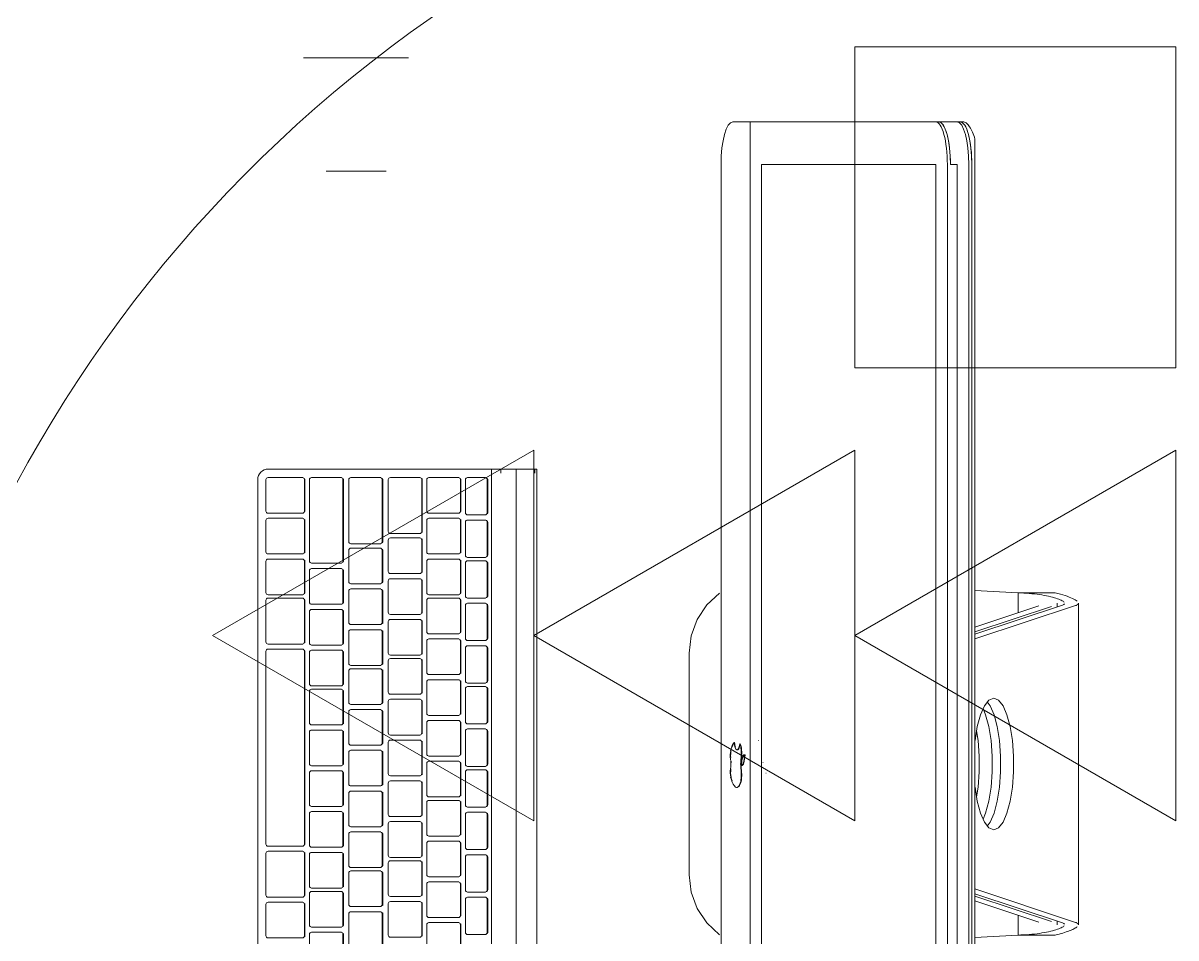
# Model space of a CAD drawing. Header units: millimetres. Extents: x -11245 to 8231, y -22520 to -3800.
# Drawn here: x -36 to 503, y -9511 to -9083 of the extents above; entities that cross this region are included whole.
import ezdxf

# ---------------------------------------------------------------- set-up
doc = ezdxf.new("R2010")
doc.units = ezdxf.units.MM
for name, color, linetype, lineweight in [('A-ANNO-NOTE', 131, 'Continuous', 9), ('A-DETL-THIN', 151, 'Continuous', 9), ('I-FURN', 30, 'Continuous', 9)]:
    doc.layers.add(name, color=color, linetype=linetype, lineweight=lineweight)

# ---------------------------------------------------------------- blocks, each defined once
blk = doc.blocks.new('Blks_Elet_Apple_iMac - Apple iMac-3599274-PONTOS ELÉTRICOS TÉRREO')
at = {"layer": 'I-FURN', "color": 254}
for p, q in [((329.97, 149.5), (329.97, 159.97)), ((276.99, 149.51), (276.99, 121.39)), ((329.97, 121.4), (329.97, 149.5)), ((329.97, 110.93), (329.97, 121.4)), ((280, -35.02), (-280, -35.02)), ((-300, -48.57), (-300, -40.44)), ((-10.99, -42.27), (-10.99, -42.47)), ((10.09, -41.3), (10.09, -41.11)), ((300, -40.44), (300, -48.57)), ((-0.73, -44.54), (-0.73, -44.73)), ((-0.71, -44.43), (-0.71, -44.62)), ((0, -44.17), (0, -44.37)), ((4.28, -46.2), (4.28, -46.01)), ((4.3, -46.08), (4.3, -45.89)), ((9.43, -43.79), (9.43, -43.98)), ((-300, -135.3), (-300, -48.57)), ((-300, -48.57), (300, -48.57)), ((-300, -48.57), (300, -48.57)), ((300, -48.57), (300, -135.3)), ((-280, -53.98), (-280, -135.28)), ((280, -53.98), (-280, -53.98)), ((280, -135.28), (280, -53.98)), ((-300, -135.3), (-300, -136.74)), ((-300, -136.74), (-300, -135.3)), ((-300, -136.74), (-300, -138.18)), ((-280, -135.28), (280, -135.28)), ((300, -136.74), (300, -135.3)), ((300, -135.3), (300, -136.74)), ((300, -138.18), (300, -136.74)), ((280, -140.72), (-280, -140.72)), ((-73.88, -183.48), (-63.93, -153.61)), ((-61.71, -153.61), (-73.62, -189.38)), ((73.62, -189.38), (61.71, -153.61)), ((63.93, -153.61), (73.88, -183.48)), ((-75.1, -191.95), (-73.27, -191.95)), ((73.27, -191.95), (75.1, -191.95))]:
    blk.add_line(p, q, dxfattribs=at)
at = {"layer": 'I-FURN', "color": 254, "flags": 128}
for points in [[(15.42, -154.41), (10.89, -155.07), (3.7, -155.61), (-3.7, -155.61), (-10.89, -155.07), (-15.42, -154.41)], [(-25.86, -157.41), (-22.99, -158.57), (-17.45, -160.06), (-10.89, -161.11), (-3.7, -161.65), (3.7, -161.65), (10.89, -161.11), (17.45, -160.06), (22.99, -158.57), (25.86, -157.41)]]:
    blk.add_lwpolyline(points, dxfattribs=at)
at = {"layer": 'I-FURN', "color": 254}
for centre, major_axis, start_param, end_param in [((-280, -40.44), (-20, 0), 4.712389, 6.283185), ((280, -40.44), (20, 0), 0, 1.570796), ((-0.25, -42.27), (10.75, 0), 2.728981, 3.687462), ((1.95, -42.11), (12.6, 0), 2.271883, 2.842112), ((1.95, -42.31), (12.6, 0), 2.271883, 2.461959), ((-4.03, -40.2), (3.34, 0), 1.023507, 2.271883), ((-4.03, -40.39), (3.34, 0), 1.023507, 2.271883), ((0, -38.41), (4.39, 0), 4.1651, 5.040762), ((0, -38.6), (4.39, 0), 4.821847, 5.040762), ((0, -38.41), (4.39, 0), 5.125932, 5.259678), ((4.03, -40.2), (3.34, 0), 0.86971, 2.118085), ((4.03, -40.39), (3.34, 0), 0.86971, 1.86841), ((-1.95, -42.11), (12.6, 0), 0.299481, 0.86971), ((12.04, -42.68), (5.46, 0), 2.948386, 4.214164), ((12.04, -42.49), (5.46, 0), 1.935764, 4.214164), ((-1.95, -42.31), (12.6, 0), 0.299481, 0.679437), ((12.04, -42.68), (5.46, 0), 1.935764, 2.442075), ((-0.25, -42.47), (10.75, 0), 3.447842, 3.687462), ((-4.99, -43.06), (5.19, 0), 3.687462, 5.139614), ((-4.99, -43.25), (5.19, 0), 3.687462, 5.139614), ((-0.06, -45.99), (6.72, 0), 1.56245, 1.998022), ((-0.06, -46.19), (6.72, 0), 1.56245, 1.998022), ((4.71, -44.54), (5.44, 0), 3.063832, 4.633459), ((4.71, -44.73), (5.44, 0), 3.063832, 4.633459), ((-1.11, -45.89), (5.41, 0), 6.199806, 7.78067), ((-1.11, -46.08), (5.41, 0), 6.199806, 7.78067), ((0.06, -45.99), (6.72, 0), 1.143571, 1.579143), ((0.06, -46.19), (6.72, 0), 1.143571, 1.579143), ((4.99, -43.06), (5.19, 0), 4.285164, 5.737316), ((4.99, -43.25), (5.19, 0), 4.285164, 5.737316), ((-280, -135.3), (20, 0), 3.141593, 4.712389), ((-280, -136.74), (20, 0), 3.141593, 4.712389), ((-280, -136.74), (20, 0), 3.141593, 4.712389), ((280, -135.3), (-20, 0), 1.570796, 3.141593), ((280, -136.74), (20, 0), 4.712389, 6.283185), ((280, -136.74), (-20, 0), 1.570796, 3.141593)]:
    blk.add_ellipse(centre, major_axis=major_axis, ratio=0.271091, start_param=start_param, end_param=end_param, dxfattribs=at)
blk = doc.blocks.new('Blks_Elet_Apple_iMac - Apple iMac-3599073-PONTOS ELÉTRICOS TÉRREO')
at = {"layer": 'I-FURN', "color": 254}
for p, q in [((75.1, 191.95), (-75.1, 191.95)), ((-74.02, 190.58), (-58.39, 143.61)), ((58.39, 143.61), (74.02, 190.58)), ((-60.6, 143.61), (-74.2, 184.46)), ((74.2, 184.46), (60.6, 143.61)), ((-79.91, 163.76), (-79.91, 181.14)), ((79.91, 181.14), (79.91, 163.76)), ((-81.09, 143.61), (-79.91, 163.76)), ((-70.64, 163.76), (-79.91, 163.76)), ((79.91, 163.76), (70.64, 163.76)), ((79.91, 163.76), (81.09, 143.61)), ((-280, 143.61), (280, 143.61)), ((-280, 142.16), (280, 142.16)), ((-280, 142.16), (280, 142.16)), ((-280, 140.72), (280, 140.72)), ((-300, 138.18), (-300, 136.74)), ((-300, 138.18), (-300, 136.74)), ((-300, 136.74), (-300, 135.3)), ((-300, 135.3), (-300, 136.74)), ((-300, 125.3), (-300, 135.3)), ((280, 135.28), (-280, 135.28)), ((-280, 135.28), (-280, 132.14)), ((-0.73, 44.73), (-0.73, 44.54)), ((4.3, 45.89), (4.3, 46.08)), ((-10.99, 42.47), (-10.99, 42.27)), ((51.79, 10.14), (-51.79, 10.14)), ((141.61, -61.03), (-137.79, -61.03)), ((-137.79, -70.67), (-137.79, -61.08)), ((-135.79, -61.91), (-137.79, -61.91)), ((-137.79, -82.21), (-137.79, -70.67)), ((141.61, -70.67), (-137.79, -70.67)), ((-137.79, -77.79), (-135.79, -77.79)), ((141.61, -82.21), (-137.79, -82.21)), ((-137.79, -82.21), (-137.79, -186.46)), ((-137.79, -82.21), (141.61, -82.21)), ((-133.83, -84.99), (-133.83, -85.23)), ((-133.83, -85.23), (-133.83, -93.42)), ((-132.83, -83.99), (-117.36, -83.99)), ((-117.36, -84.23), (-132.83, -84.23)), ((-116.36, -85.23), (-116.36, -84.99)), ((-116.36, -93.42), (-116.36, -85.23)), ((-113.98, -84.99), (-113.98, -85.23)), ((-113.98, -85.23), (-113.98, -93.42)), ((-112.98, -83.99), (-97.52, -83.99)), ((-97.52, -84.23), (-112.98, -84.23)), ((-96.52, -85.23), (-96.52, -84.99)), ((-96.52, -93.42), (-96.52, -85.23)), ((-94.93, -84.99), (-94.93, -85.23)), ((-94.93, -85.23), (-94.93, -93.42)), ((-93.93, -83.99), (-78.47, -83.99)), ((-78.47, -84.23), (-93.93, -84.23)), ((-77.47, -85.23), (-77.47, -84.99)), ((-77.47, -93.42), (-77.47, -85.23)), ((-75.09, -84.99), (-75.09, -85.23)), ((-75.09, -85.23), (-75.09, -93.42)), ((-74.09, -83.99), (-58.63, -83.99)), ((-58.63, -84.23), (-74.09, -84.23)), ((-57.63, -85.23), (-57.63, -84.99)), ((-57.63, -93.42), (-57.63, -85.23)), ((-55.24, -84.99), (-55.24, -85.23)), ((-55.24, -85.23), (-55.24, -93.42)), ((-54.24, -83.99), (-38.78, -83.99)), ((-38.78, -84.23), (-54.24, -84.23)), ((-37.78, -85.23), (-37.78, -84.99)), ((-37.78, -93.42), (-37.78, -85.23)), ((-36.19, -84.99), (-36.19, -85.23)), ((-36.19, -85.23), (-36.19, -93.42)), ((-35.19, -83.99), (-19.73, -83.99)), ((-19.73, -84.23), (-35.19, -84.23)), ((-18.73, -85.23), (-18.73, -84.99)), ((-18.73, -93.42), (-18.73, -85.23)), ((-16.35, -84.99), (-16.35, -85.23)), ((-16.35, -85.23), (-16.35, -93.42)), ((-15.35, -83.99), (0.11, -83.99)), ((0.11, -84.23), (-15.35, -84.23)), ((1.11, -85.23), (1.11, -84.99)), ((1.11, -93.42), (1.11, -85.23)), ((2.7, -84.99), (2.7, -85.23)), ((2.7, -85.23), (2.7, -93.42)), ((3.7, -83.99), (19.16, -83.99)), ((19.16, -84.23), (3.7, -84.23)), ((20.16, -85.23), (20.16, -84.99)), ((20.16, -93.42), (20.16, -85.23)), ((22.54, -84.99), (22.54, -85.23)), ((22.54, -85.23), (22.54, -93.42)), ((23.54, -83.99), (39.01, -83.99)), ((39.01, -84.23), (23.54, -84.23)), ((40.01, -85.23), (40.01, -84.99)), ((40.01, -93.42), (40.01, -85.23)), ((42.39, -84.99), (42.39, -85.23)), ((42.39, -85.23), (42.39, -93.42)), ((43.39, -83.99), (58.85, -83.99)), ((58.85, -84.23), (43.39, -84.23)), ((59.85, -85.23), (59.85, -84.99)), ((59.85, -93.42), (59.85, -85.23)), ((62.23, -84.99), (62.23, -85.23)), ((62.23, -85.23), (62.23, -93.42)), ((63.23, -83.99), (78.69, -83.99)), ((78.69, -84.23), (63.23, -84.23)), ((79.69, -85.23), (79.69, -84.99)), ((79.69, -93.42), (79.69, -85.23)), ((-132.83, -94.41), (-117.36, -94.41)), ((-132.83, -96.52), (-118.16, -96.52)), ((-118.16, -96.76), (-132.83, -96.76)), ((-113.78, -96.52), (-99.11, -96.52)), ((-99.11, -96.76), (-113.78, -96.76)), ((-112.98, -94.41), (-97.52, -94.41)), ((-94.73, -96.52), (-80.06, -96.52)), ((-80.06, -96.76), (-94.73, -96.76)), ((-93.93, -94.41), (-78.47, -94.41)), ((-76.47, -96.52), (-61.8, -96.52)), ((-61.8, -96.76), (-76.47, -96.76)), ((-74.09, -94.41), (-58.63, -94.41)), ((-57.42, -96.52), (-42.75, -96.52)), ((-42.75, -96.76), (-57.42, -96.76)), ((-54.24, -94.41), (-38.78, -94.41)), ((-38.37, -96.52), (-23.7, -96.52)), ((-23.7, -96.76), (-38.37, -96.76)), ((-35.19, -94.41), (-19.73, -94.41)), ((-19.32, -96.52), (-4.65, -96.52)), ((-4.65, -96.76), (-19.32, -96.76)), ((-15.35, -94.41), (0.11, -94.41)), ((-0.27, -96.52), (14.4, -96.52)), ((14.4, -96.76), (-0.27, -96.76)), ((3.7, -94.41), (19.16, -94.41)), ((17.99, -96.52), (32.66, -96.52)), ((32.66, -96.76), (17.99, -96.76)), ((23.54, -94.41), (39.01, -94.41)), ((37.04, -96.52), (51.71, -96.52)), ((51.71, -96.76), (37.04, -96.76)), ((43.39, -94.41), (58.85, -94.41)), ((56.09, -96.52), (70.76, -96.52)), ((70.76, -96.76), (56.09, -96.76)), ((63.23, -94.41), (78.69, -94.41)), ((75.14, -96.52), (89.81, -96.52)), ((89.81, -96.76), (75.14, -96.76)), ((-133.83, -97.52), (-133.83, -97.76)), ((-133.83, -97.76), (-133.83, -111.44)), ((-117.16, -97.76), (-117.16, -97.52)), ((-117.16, -111.44), (-117.16, -97.76)), ((-114.78, -97.52), (-114.78, -97.76)), ((-114.78, -97.76), (-114.78, -111.44)), ((-98.11, -97.76), (-98.11, -97.52)), ((-98.11, -111.44), (-98.11, -97.76)), ((-95.73, -97.52), (-95.73, -97.76)), ((-95.73, -97.76), (-95.73, -111.44)), ((-79.06, -97.76), (-79.06, -97.52)), ((-79.06, -111.44), (-79.06, -97.76)), ((-77.47, -97.52), (-77.47, -97.76)), ((-77.47, -97.76), (-77.47, -111.44)), ((-60.8, -97.76), (-60.8, -97.52)), ((-60.8, -111.44), (-60.8, -97.76)), ((-58.42, -97.52), (-58.42, -97.76)), ((-58.42, -97.76), (-58.42, -111.44)), ((-41.75, -97.76), (-41.75, -97.52)), ((-41.75, -111.44), (-41.75, -97.76)), ((-39.37, -97.52), (-39.37, -97.76)), ((-39.37, -97.76), (-39.37, -111.44)), ((-22.7, -97.76), (-22.7, -97.52)), ((-22.7, -111.44), (-22.7, -97.76)), ((-20.32, -97.52), (-20.32, -97.76)), ((-20.32, -97.76), (-20.32, -111.44)), ((-3.65, -97.76), (-3.65, -97.52)), ((-3.65, -111.44), (-3.65, -97.76)), ((-1.27, -97.52), (-1.27, -97.76)), ((-1.27, -97.76), (-1.27, -111.44)), ((15.4, -97.76), (15.4, -97.52)), ((15.4, -111.44), (15.4, -97.76)), ((16.99, -97.52), (16.99, -97.76)), ((16.99, -97.76), (16.99, -111.44)), ((33.66, -97.76), (33.66, -97.52)), ((33.66, -111.44), (33.66, -97.76)), ((36.04, -97.52), (36.04, -97.76)), ((36.04, -97.76), (36.04, -111.44)), ((52.71, -97.76), (52.71, -97.52)), ((52.71, -111.44), (52.71, -97.76)), ((55.09, -97.52), (55.09, -97.76)), ((55.09, -97.76), (55.09, -111.44)), ((71.76, -97.76), (71.76, -97.52)), ((71.76, -111.44), (71.76, -97.76)), ((74.14, -97.52), (74.14, -97.76)), ((74.14, -97.76), (74.14, -111.44)), ((-132.83, -112.43), (-118.16, -112.43)), ((-113.78, -112.43), (-99.11, -112.43)), ((-94.73, -112.43), (-80.06, -112.43)), ((-76.47, -112.43), (-61.8, -112.43)), ((-57.42, -112.43), (-42.75, -112.43)), ((-38.37, -112.43), (-23.7, -112.43)), ((-19.32, -112.43), (-4.65, -112.43)), ((-0.27, -112.43), (14.4, -112.43)), ((17.99, -112.43), (32.66, -112.43)), ((37.04, -112.43), (51.71, -112.43)), ((56.09, -112.43), (70.76, -112.43)), ((75.14, -112.43), (89.81, -112.43)), ((-133.83, -115.53), (-133.83, -115.77)), ((-133.83, -115.77), (-133.83, -129.45)), ((-132.83, -114.54), (-108.63, -114.54)), ((-108.63, -114.78), (-132.83, -114.78)), ((-107.63, -115.77), (-107.63, -115.53)), ((-107.63, -129.45), (-107.63, -115.77)), ((-105.61, -115.53), (-105.61, -115.77)), ((-105.61, -115.77), (-105.61, -129.45)), ((-104.61, -114.54), (-89.94, -114.54)), ((-89.94, -114.78), (-104.61, -114.78)), ((-88.94, -115.77), (-88.94, -115.53)), ((-88.94, -129.45), (-88.94, -115.77)), ((-86.56, -115.53), (-86.56, -115.77)), ((-86.56, -115.77), (-86.56, -129.45)), ((-85.56, -114.54), (-70.89, -114.54)), ((-70.89, -114.78), (-85.56, -114.78)), ((-69.89, -115.77), (-69.89, -115.53)), ((-69.89, -129.45), (-69.89, -115.77)), ((-67.51, -115.53), (-67.51, -115.77)), ((-67.51, -115.77), (-67.51, -129.45)), ((-66.51, -114.54), (-51.84, -114.54)), ((-51.84, -114.78), (-66.51, -114.78)), ((-50.84, -115.77), (-50.84, -115.53)), ((-50.84, -129.45), (-50.84, -115.77)), ((-49.25, -115.53), (-49.25, -115.77)), ((-49.25, -115.77), (-49.25, -129.45)), ((-48.25, -114.54), (-33.58, -114.54)), ((-33.58, -114.78), (-48.25, -114.78)), ((-32.58, -115.77), (-32.58, -115.53)), ((-32.58, -129.45), (-32.58, -115.77)), ((-30.2, -115.53), (-30.2, -115.77)), ((-30.2, -115.77), (-30.2, -129.45)), ((-29.2, -114.54), (-14.53, -114.54)), ((-14.53, -114.78), (-29.2, -114.78)), ((-13.53, -115.77), (-13.53, -115.53)), ((-13.53, -129.45), (-13.53, -115.77)), ((-11.15, -115.53), (-11.15, -115.77)), ((-11.15, -115.77), (-11.15, -129.45)), ((-10.15, -114.54), (4.52, -114.54)), ((4.52, -114.78), (-10.15, -114.78)), ((5.52, -115.77), (5.52, -115.53)), ((5.52, -129.45), (5.52, -115.77)), ((7.9, -115.53), (7.9, -115.77)), ((7.9, -115.77), (7.9, -129.45)), ((8.9, -114.54), (23.57, -114.54)), ((23.57, -114.78), (8.9, -114.78)), ((24.57, -115.77), (24.57, -115.53)), ((24.57, -129.45), (24.57, -115.77)), ((26.95, -115.53), (26.95, -115.77)), ((26.95, -115.77), (26.95, -129.45)), ((27.95, -114.54), (42.62, -114.54)), ((42.62, -114.78), (27.95, -114.78)), ((43.62, -115.77), (43.62, -115.53)), ((43.62, -129.45), (43.62, -115.77)), ((45.21, -115.53), (45.21, -115.77)), ((45.21, -115.77), (45.21, -129.45)), ((46.21, -114.54), (60.88, -114.54)), ((60.88, -114.78), (46.21, -114.78)), ((61.88, -115.77), (61.88, -115.53)), ((61.88, -129.45), (61.88, -115.77)), ((64.26, -115.53), (64.26, -115.77)), ((64.26, -115.77), (64.26, -129.45)), ((65.26, -114.54), (79.93, -114.54)), ((79.93, -114.78), (65.26, -114.78)), ((80.93, -115.77), (80.93, -115.53)), ((80.93, -129.45), (80.93, -115.77)), ((-133.83, -133.99), (-133.83, -134.23)), ((-133.83, -134.23), (-133.83, -147.91)), ((-132.83, -130.44), (-108.63, -130.44)), ((-132.83, -133), (-103.87, -133)), ((-103.87, -133.24), (-132.83, -133.24)), ((-104.61, -130.44), (-89.94, -130.44)), ((-102.87, -134.23), (-102.87, -133.99)), ((-102.87, -147.91), (-102.87, -134.23)), ((-100.84, -133.99), (-100.84, -134.23)), ((-100.84, -134.23), (-100.84, -147.91)), ((-99.84, -133), (-85.17, -133)), ((-85.17, -133.24), (-99.84, -133.24)), ((-85.56, -130.44), (-70.89, -130.44)), ((-84.17, -134.23), (-84.17, -133.99)), ((-84.17, -147.91), (-84.17, -134.23)), ((-81.79, -133.99), (-81.79, -134.23)), ((-81.79, -134.23), (-81.79, -147.91)), ((-80.79, -133), (-66.12, -133)), ((-66.12, -133.24), (-80.79, -133.24)), ((-66.51, -130.44), (-51.84, -130.44)), ((-65.12, -134.23), (-65.12, -133.99)), ((-65.12, -147.91), (-65.12, -134.23)), ((-62.74, -133.99), (-62.74, -134.23)), ((-62.74, -134.23), (-62.74, -147.91)), ((-61.74, -133), (-47.07, -133)), ((-47.07, -133.24), (-61.74, -133.24)), ((-48.25, -130.44), (-33.58, -130.44)), ((-46.07, -134.23), (-46.07, -133.99)), ((-46.07, -147.91), (-46.07, -134.23)), ((-44.49, -133.99), (-44.49, -134.23)), ((-44.49, -134.23), (-44.49, -147.91)), ((-43.49, -133), (-28.82, -133)), ((-28.82, -133.24), (-43.49, -133.24)), ((-29.2, -130.44), (-14.53, -130.44)), ((-27.82, -134.23), (-27.82, -133.99)), ((-27.82, -147.91), (-27.82, -134.23)), ((-25.44, -133.99), (-25.44, -134.23)), ((-25.44, -134.23), (-25.44, -147.91)), ((-24.44, -133), (-9.77, -133)), ((-9.77, -133.24), (-24.44, -133.24)), ((-10.15, -130.44), (4.52, -130.44)), ((-8.77, -134.23), (-8.77, -133.99)), ((-8.77, -147.91), (-8.77, -134.23)), ((-6.39, -133.99), (-6.39, -134.23)), ((-6.39, -134.23), (-6.39, -147.91)), ((-5.39, -133), (9.28, -133)), ((9.28, -133.24), (-5.39, -133.24)), ((8.9, -130.44), (23.57, -130.44)), ((10.28, -134.23), (10.28, -133.99)), ((10.28, -147.91), (10.28, -134.23)), ((12.66, -133.99), (12.66, -134.23)), ((12.66, -134.23), (12.66, -147.91)), ((13.66, -133), (28.33, -133)), ((28.33, -133.24), (13.66, -133.24)), ((27.95, -130.44), (42.62, -130.44)), ((29.33, -134.23), (29.33, -133.99)), ((29.33, -147.91), (29.33, -134.23)), ((31.71, -133.99), (31.71, -134.23)), ((31.71, -134.23), (31.71, -147.91)), ((32.71, -133), (47.38, -133)), ((47.38, -133.24), (32.71, -133.24)), ((46.21, -130.44), (60.88, -130.44)), ((48.38, -134.23), (48.38, -133.99)), ((48.38, -147.91), (48.38, -134.23)), ((49.97, -133.99), (49.97, -134.23)), ((49.97, -134.23), (49.97, -147.91)), ((50.97, -133), (65.64, -133)), ((65.64, -133.24), (50.97, -133.24)), ((65.26, -130.44), (79.93, -130.44)), ((66.64, -134.23), (66.64, -133.99)), ((66.64, -147.91), (66.64, -134.23)), ((69.02, -133.99), (69.02, -134.23)), ((69.02, -134.23), (69.02, -147.91)), ((70.02, -133), (84.69, -133)), ((84.69, -133.24), (70.02, -133.24)), ((-132.83, -148.9), (-103.87, -148.9)), ((-99.84, -148.9), (-85.17, -148.9)), ((-80.79, -148.9), (-66.12, -148.9)), ((-61.74, -148.9), (-47.07, -148.9)), ((-43.49, -148.9), (-28.82, -148.9)), ((-24.44, -148.9), (-9.77, -148.9)), ((-5.39, -148.9), (9.28, -148.9)), ((13.66, -148.9), (28.33, -148.9)), ((32.71, -148.9), (47.38, -148.9)), ((50.97, -148.9), (65.64, -148.9)), ((70.02, -148.9), (84.69, -148.9)), ((-133.83, -152.34), (-133.83, -152.58)), ((-133.83, -152.58), (-133.83, -166.26)), ((-132.83, -151.35), (-94.84, -151.35)), ((-94.84, -151.59), (-132.83, -151.59)), ((-93.84, -152.58), (-93.84, -152.34)), ((-93.84, -166.26), (-93.84, -152.58)), ((-91.27, -152.34), (-91.27, -152.58)), ((-91.27, -152.58), (-91.27, -166.26)), ((-90.27, -151.35), (-75.6, -151.35)), ((-75.6, -151.59), (-90.27, -151.59)), ((-74.6, -152.58), (-74.6, -152.34)), ((-74.6, -166.26), (-74.6, -152.58)), ((-72.22, -152.34), (-72.22, -152.58)), ((-72.22, -152.58), (-72.22, -166.26)), ((-71.22, -151.35), (-56.55, -151.35)), ((-56.55, -151.59), (-71.22, -151.59)), ((-55.55, -152.58), (-55.55, -152.34)), ((-55.55, -166.26), (-55.55, -152.58)), ((-53.17, -152.34), (-53.17, -152.58)), ((-53.17, -152.58), (-53.17, -166.26)), ((-52.17, -151.35), (-37.5, -151.35)), ((-37.5, -151.59), (-52.17, -151.59)), ((-36.5, -152.58), (-36.5, -152.34)), ((-36.5, -166.26), (-36.5, -152.58)), ((-34.91, -152.34), (-34.91, -152.58)), ((-34.91, -152.58), (-34.91, -166.26)), ((-33.91, -151.35), (-19.24, -151.35)), ((-19.24, -151.59), (-33.91, -151.59)), ((-18.24, -152.58), (-18.24, -152.34)), ((-18.24, -166.26), (-18.24, -152.58)), ((-15.86, -152.34), (-15.86, -152.58)), ((-15.86, -152.58), (-15.86, -166.26)), ((-14.86, -151.35), (-0.19, -151.35)), ((-0.19, -151.59), (-14.86, -151.59)), ((0.81, -152.58), (0.81, -152.34)), ((0.81, -166.26), (0.81, -152.58)), ((3.19, -152.34), (3.19, -152.58)), ((3.19, -152.58), (3.19, -166.26)), ((4.19, -151.35), (18.86, -151.35)), ((18.86, -151.59), (4.19, -151.59)), ((19.86, -152.58), (19.86, -152.34)), ((19.86, -166.26), (19.86, -152.58)), ((22.24, -152.34), (22.24, -152.58)), ((22.24, -152.58), (22.24, -166.26)), ((23.24, -151.35), (37.91, -151.35)), ((37.91, -151.59), (23.24, -151.59)), ((38.91, -152.58), (38.91, -152.34)), ((38.91, -166.26), (38.91, -152.58)), ((41.29, -152.34), (41.29, -152.58)), ((41.29, -152.58), (41.29, -166.26)), ((42.29, -151.35), (56.96, -151.35)), ((56.96, -151.59), (42.29, -151.59)), ((57.96, -152.58), (57.96, -152.34)), ((57.96, -166.26), (57.96, -152.58)), ((59.55, -152.34), (59.55, -152.58)), ((59.55, -152.58), (59.55, -166.26)), ((60.55, -151.35), (75.22, -151.35)), ((75.22, -151.59), (60.55, -151.59)), ((76.22, -152.58), (76.22, -152.34)), ((76.22, -166.26), (76.22, -152.58)), ((78.6, -152.34), (78.6, -152.58)), ((78.6, -152.58), (78.6, -166.26)), ((79.6, -151.35), (94.27, -151.35)), ((94.27, -151.59), (79.6, -151.59)), ((-133.83, -170.36), (-133.83, -170.6)), ((-133.83, -170.6), (-133.83, -186.62)), ((-132.83, -167.25), (-94.84, -167.25)), ((-132.83, -169.37), (-118.16, -169.37)), ((-118.16, -169.6), (-132.83, -169.6)), ((-117.16, -170.6), (-117.16, -170.36)), ((-117.16, -186.62), (-117.16, -170.6)), ((-114.78, -170.36), (-114.78, -170.6)), ((-114.78, -170.6), (-114.78, -186.62)), ((-113.78, -169.37), (-99.11, -169.37)), ((-99.11, -169.6), (-113.78, -169.6)), ((-98.11, -170.6), (-98.11, -170.36)), ((-98.11, -186.62), (-98.11, -170.6)), ((-95.73, -170.36), (-95.73, -170.6)), ((-95.73, -170.6), (-95.73, -186.62)), ((-94.73, -169.37), (-80.06, -169.37)), ((-80.06, -169.6), (-94.73, -169.6)), ((-90.27, -167.25), (-75.6, -167.25)), ((-79.06, -170.6), (-79.06, -170.36)), ((-79.06, -186.62), (-79.06, -170.6)), ((-77.47, -170.36), (-77.47, -170.6)), ((-77.47, -170.6), (-77.47, -186.62)), ((-76.47, -169.37), (-57.04, -169.37)), ((-57.04, -169.6), (-76.47, -169.6)), ((-71.22, -167.25), (-56.55, -167.25)), ((-56.04, -170.6), (-56.04, -170.36)), ((-56.04, -186.62), (-56.04, -170.6)), ((-53.66, -170.36), (-53.66, -170.6)), ((-53.66, -170.6), (-53.66, -186.62)), ((-52.66, -169.37), (37.42, -169.37)), ((37.42, -169.6), (-52.66, -169.6)), ((-52.17, -167.25), (-37.5, -167.25)), ((-33.91, -167.25), (-19.24, -167.25)), ((-14.86, -167.25), (-0.19, -167.25)), ((4.19, -167.25), (18.86, -167.25)), ((23.24, -167.25), (37.91, -167.25)), ((38.42, -170.6), (38.42, -170.36)), ((38.42, -186.62), (38.42, -170.6)), ((40.8, -170.36), (40.8, -170.6)), ((40.8, -170.6), (40.8, -186.62)), ((41.8, -169.37), (61.23, -169.37)), ((61.23, -169.6), (41.8, -169.6)), ((42.29, -167.25), (56.96, -167.25)), ((60.55, -167.25), (75.22, -167.25)), ((62.23, -170.6), (62.23, -170.36)), ((62.23, -186.62), (62.23, -170.6)), ((64.61, -170.36), (64.61, -170.6)), ((64.61, -170.6), (64.61, -186.62)), ((65.61, -169.37), (80.28, -169.37)), ((80.28, -169.6), (65.61, -169.6)), ((79.6, -167.25), (94.27, -167.25)), ((81.28, -186.62), (81.28, -170.6)), ((-132.83, -187.62), (-118.16, -187.62)), ((-113.78, -187.62), (-99.11, -187.62)), ((-94.73, -187.62), (-80.06, -187.62)), ((-76.47, -187.62), (-57.04, -187.62)), ((-52.66, -187.62), (37.42, -187.62)), ((41.8, -187.62), (61.23, -187.62)), ((65.61, -187.62), (80.28, -187.62)), ((-132.79, -191.42), (136.61, -191.42))]:
    blk.add_line(p, q, dxfattribs=at)
at = {"layer": 'I-FURN', "color": 254, "flags": 128}
for points in [[(-74.2, 191.07), (-74.11, 190.84), (-74.02, 190.58)], [(74.02, 190.58), (74.11, 190.84), (74.2, 191.07)], [(30.71, 152.38), (29.82, 154.61), (27.19, 156.72), (22.99, 158.57), (17.45, 160.06), (10.89, 161.11), (3.7, 161.65), (-3.7, 161.65), (-10.89, 161.11), (-17.45, 160.06), (-22.99, 158.57), (-27.19, 156.72), (-29.82, 154.61), (-30.71, 152.38)], [(-30.71, 152.38), (-29.82, 150.15), (-27.19, 148.04), (-22.99, 146.19), (-17.45, 144.7), (-10.89, 143.66)], [(-29.03, 149.38), (-27.19, 150.68), (-22.99, 152.53), (-17.45, 154.02), (-10.89, 155.07), (-3.7, 155.61), (3.7, 155.61), (10.89, 155.07), (17.45, 154.02), (22.99, 152.53), (27.19, 150.68), (29.03, 149.38)], [(10.89, 143.66), (17.45, 144.7), (22.99, 146.19), (27.19, 148.04), (29.82, 150.15), (30.71, 152.38)], [(-51.79, 10.14), (-59.86, 11.08), (-67.5, 13.86), (-74.29, 18.33), (-79.87, 24.24)], [(79.87, 24.24), (74.29, 18.33), (67.5, 13.86), (59.86, 11.08), (51.79, 10.14)]]:
    blk.add_lwpolyline(points, dxfattribs=at)
at = {"layer": 'I-FURN', "color": 254}
for centre, major_axis, ratio, start_param, end_param in [((-280, 136.74), (20, 0), 0.271091, 1.570796, 3.141593), ((-280, 136.74), (-20, 0), 0.271091, 4.712389, 6.283185), ((-280, 135.3), (-20, 0), 0.271091, 4.712389, 6.283185), ((-132.83, -85.23), (1, 0), 0.992813, 1.570796, 3.141593), ((-132.83, -84.99), (1, 0), 0.992813, 1.570796, 2.094395), ((-117.36, -84.99), (1, 0), 0.992813, 1.047198, 1.570796), ((-117.36, -85.23), (1, 0), 0.992813, 0, 1.570796), ((-112.98, -85.23), (1, 0), 0.992813, 1.570796, 3.141593), ((-112.98, -84.99), (1, 0), 0.992813, 1.570796, 2.094395), ((-97.52, -84.99), (1, 0), 0.992813, 1.047198, 1.570796), ((-97.52, -85.23), (1, 0), 0.992813, 0, 1.570796), ((-93.93, -85.23), (1, 0), 0.992813, 1.570796, 3.141593), ((-93.93, -84.99), (1, 0), 0.992813, 1.570796, 2.094395), ((-78.47, -84.99), (1, 0), 0.992813, 1.047198, 1.570796), ((-78.47, -85.23), (1, 0), 0.992813, 0, 1.570796), ((-74.09, -85.23), (1, 0), 0.992813, 1.570796, 3.141593), ((-74.09, -84.99), (1, 0), 0.992813, 1.570796, 2.094395), ((-58.63, -84.99), (1, 0), 0.992813, 1.047198, 1.570796), ((-58.63, -85.23), (1, 0), 0.992813, 0, 1.570796), ((-54.24, -85.23), (1, 0), 0.992813, 1.570796, 3.141593), ((-54.24, -84.99), (1, 0), 0.992813, 1.570796, 2.094395), ((-38.78, -84.99), (1, 0), 0.992813, 1.047198, 1.570796), ((-38.78, -85.23), (1, 0), 0.992813, 0, 1.570796), ((-35.19, -85.23), (-1, 0), 0.992813, 4.712389, 6.283185), ((-35.19, -84.99), (1, 0), 0.992813, 1.570796, 2.094395), ((-19.73, -84.99), (-1, 0), 0.992813, 4.18879, 4.712389), ((-19.73, -85.23), (1, 0), 0.992813, 0, 1.570796), ((-15.35, -85.23), (-1, 0), 0.992813, 4.712389, 6.283185), ((-15.35, -84.99), (1, 0), 0.992813, 1.570796, 2.094395), ((0.11, -84.99), (1, 0), 0.992813, 1.047198, 1.570796), ((0.11, -85.23), (1, 0), 0.992813, 0, 1.570796), ((3.7, -85.23), (1, 0), 0.992813, 1.570796, 3.141593), ((3.7, -84.99), (1, 0), 0.992813, 1.570796, 2.094395), ((19.16, -84.99), (1, 0), 0.992813, 1.047198, 1.570796), ((19.16, -85.23), (1, 0), 0.992813, 0, 1.570796), ((23.54, -85.23), (1, 0), 0.992813, 1.570796, 3.141593), ((23.54, -84.99), (1, 0), 0.992813, 1.570796, 2.094395), ((39.01, -84.99), (1, 0), 0.992813, 1.047198, 1.570796), ((39.01, -85.23), (1, 0), 0.992813, 0, 1.570796), ((43.39, -85.23), (-1, 0), 0.992813, 4.712389, 6.283185), ((43.39, -84.99), (1, 0), 0.992813, 1.570796, 2.094395), ((58.85, -84.99), (1, 0), 0.992813, 1.047198, 1.570796), ((58.85, -85.23), (1, 0), 0.992813, 0, 1.570796), ((63.23, -85.23), (1, 0), 0.992813, 1.570796, 3.141593), ((63.23, -84.99), (1, 0), 0.992813, 1.570796, 2.094395), ((78.69, -84.99), (1, 0), 0.992813, 1.047198, 1.570796), ((78.69, -85.23), (1, 0), 0.992813, 0, 1.570796), ((-132.83, -93.42), (1, 0), 0.992813, 3.141593, 4.712389), ((-132.83, -97.76), (1, 0), 0.992813, 1.570796, 3.141593), ((-132.83, -97.52), (1, 0), 0.992813, 1.570796, 2.094395), ((-118.16, -97.52), (1, 0), 0.992813, 1.047198, 1.570796), ((-118.16, -97.76), (1, 0), 0.992813, 0, 1.570796), ((-117.36, -93.42), (1, 0), 0.992813, 4.712389, 6.283185), ((-113.78, -97.76), (1, 0), 0.992813, 1.570796, 3.141593), ((-113.78, -97.52), (1, 0), 0.992813, 1.570796, 2.094395), ((-112.98, -93.42), (1, 0), 0.992813, 3.141593, 4.712389), ((-99.11, -97.52), (1, 0), 0.992813, 1.047198, 1.570796), ((-99.11, -97.76), (1, 0), 0.992813, 0, 1.570796), ((-97.52, -93.42), (1, 0), 0.992813, 4.712389, 6.283185), ((-94.73, -97.76), (1, 0), 0.992813, 1.570796, 3.141593), ((-94.73, -97.52), (1, 0), 0.992813, 1.570796, 2.094395), ((-93.93, -93.42), (1, 0), 0.992813, 3.141593, 4.712389), ((-80.06, -97.52), (1, 0), 0.992813, 1.047198, 1.570796), ((-80.06, -97.76), (1, 0), 0.992813, 0, 1.570796), ((-78.47, -93.42), (1, 0), 0.992813, 4.712389, 6.283185), ((-76.47, -97.76), (1, 0), 0.992813, 1.570796, 3.141593), ((-76.47, -97.52), (1, 0), 0.992813, 1.570796, 2.094395), ((-74.09, -93.42), (1, 0), 0.992813, 3.141593, 4.712389), ((-61.8, -97.52), (1, 0), 0.992813, 1.047198, 1.570796), ((-61.8, -97.76), (1, 0), 0.992813, 0, 1.570796), ((-58.63, -93.42), (1, 0), 0.992813, 4.712389, 6.283185), ((-57.42, -97.76), (1, 0), 0.992813, 1.570796, 3.141593), ((-57.42, -97.52), (1, 0), 0.992813, 1.570796, 2.094395), ((-54.24, -93.42), (1, 0), 0.992813, 3.141593, 4.712389), ((-42.75, -97.52), (1, 0), 0.992813, 1.047198, 1.570796), ((-42.75, -97.76), (1, 0), 0.992813, 0, 1.570796), ((-38.37, -97.76), (-1, 0), 0.992813, 4.712389, 6.283185), ((-38.37, -97.52), (1, 0), 0.992813, 1.570796, 2.094395), ((-38.78, -93.42), (1, 0), 0.992813, 4.712389, 6.283185), ((-35.19, -93.42), (1, 0), 0.992813, 3.141593, 4.712389), ((-23.7, -97.52), (-1, 0), 0.992813, 4.18879, 4.712389), ((-23.7, -97.76), (1, 0), 0.992813, 0, 1.570796), ((-19.32, -97.76), (-1, 0), 0.992813, 4.712389, 6.283185), ((-19.32, -97.52), (1, 0), 0.992813, 1.570796, 2.094395), ((-19.73, -93.42), (-1, 0), 0.992813, 1.570796, 3.141593), ((-15.35, -93.42), (1, 0), 0.992813, 3.141593, 4.712389), ((-4.65, -97.52), (-1, 0), 0.992813, 4.18879, 4.712389), ((-4.65, -97.76), (1, 0), 0.992813, 0, 1.570796), ((-0.27, -97.76), (1, 0), 0.992813, 1.570796, 3.141593), ((-0.27, -97.52), (1, 0), 0.992813, 1.570796, 2.094395), ((0.11, -93.42), (1, 0), 0.992813, 4.712389, 6.283185), ((3.7, -93.42), (1, 0), 0.992813, 3.141593, 4.712389), ((14.4, -97.52), (1, 0), 0.992813, 1.047198, 1.570796), ((14.4, -97.76), (1, 0), 0.992813, 0, 1.570796), ((17.99, -97.76), (1, 0), 0.992813, 1.570796, 3.141593), ((17.99, -97.52), (1, 0), 0.992813, 1.570796, 2.094395), ((19.16, -93.42), (1, 0), 0.992813, 4.712389, 6.283185), ((23.54, -93.42), (1, 0), 0.992813, 3.141593, 4.712389), ((32.66, -97.52), (1, 0), 0.992813, 1.047198, 1.570796), ((32.66, -97.76), (1, 0), 0.992813, 0, 1.570796), ((37.04, -97.76), (1, 0), 0.992813, 1.570796, 3.141593), ((37.04, -97.52), (1, 0), 0.992813, 1.570796, 2.094395), ((39.01, -93.42), (-1, 0), 0.992813, 1.570796, 3.141593), ((43.39, -93.42), (1, 0), 0.992813, 3.141593, 4.712389), ((51.71, -97.52), (1, 0), 0.992813, 1.047198, 1.570796), ((51.71, -97.76), (1, 0), 0.992813, 0, 1.570796), ((56.09, -97.76), (-1, 0), 0.992813, 4.712389, 6.283185), ((56.09, -97.52), (1, 0), 0.992813, 1.570796, 2.094395), ((58.85, -93.42), (1, 0), 0.992813, 4.712389, 6.283185), ((63.23, -93.42), (1, 0), 0.992813, 3.141593, 4.712389), ((70.76, -97.52), (1, 0), 0.992813, 1.047198, 1.570796), ((70.76, -97.76), (1, 0), 0.992813, 0, 1.570796), ((75.14, -97.76), (-1, 0), 0.992813, 4.712389, 6.283185), ((75.14, -97.52), (1, 0), 0.992813, 1.570796, 2.094395), ((78.69, -93.42), (1, 0), 0.992813, 4.712389, 6.283185), ((-132.83, -111.44), (1, 0), 0.992813, 3.141593, 4.712389), ((-118.16, -111.44), (1, 0), 0.992813, 4.712389, 6.283185), ((-113.78, -111.44), (1, 0), 0.992813, 3.141593, 4.712389), ((-99.11, -111.44), (1, 0), 0.992813, 4.712389, 6.283185), ((-94.73, -111.44), (1, 0), 0.992813, 3.141593, 4.712389), ((-80.06, -111.44), (1, 0), 0.992813, 4.712389, 6.283185), ((-76.47, -111.44), (1, 0), 0.992813, 3.141593, 4.712389), ((-61.8, -111.44), (-1, 0), 0.992813, 1.570796, 3.141593), ((-57.42, -111.44), (1, 0), 0.992813, 3.141593, 4.712389), ((-42.75, -111.44), (1, 0), 0.992813, 4.712389, 6.283185), ((-38.37, -111.44), (1, 0), 0.992813, 3.141593, 4.712389), ((-23.7, -111.44), (-1, 0), 0.992813, 1.570796, 3.141593), ((-19.32, -111.44), (1, 0), 0.992813, 3.141593, 4.712389), ((-4.65, -111.44), (-1, 0), 0.992813, 1.570796, 3.141593), ((-0.27, -111.44), (1, 0), 0.992813, 3.141593, 4.712389), ((14.4, -111.44), (1, 0), 0.992813, 4.712389, 6.283185), ((17.99, -111.44), (1, 0), 0.992813, 3.141593, 4.712389), ((32.66, -111.44), (1, 0), 0.992813, 4.712389, 6.283185), ((37.04, -111.44), (1, 0), 0.992813, 3.141593, 4.712389), ((51.71, -111.44), (1, 0), 0.992813, 4.712389, 6.283185), ((56.09, -111.44), (1, 0), 0.992813, 3.141593, 4.712389), ((70.76, -111.44), (-1, 0), 0.992813, 1.570796, 3.141593), ((75.14, -111.44), (1, 0), 0.992813, 3.141593, 4.712389), ((-132.83, -115.77), (1, 0), 0.992813, 1.570796, 3.141593), ((-132.83, -115.53), (1, 0), 0.992813, 1.570796, 2.094395), ((-108.63, -115.53), (1, 0), 0.992813, 1.047198, 1.570796), ((-108.63, -115.77), (1, 0), 0.992813, 0, 1.570796), ((-104.61, -115.77), (1, 0), 0.992813, 1.570796, 3.141593), ((-104.61, -115.53), (1, 0), 0.992813, 1.570796, 2.094395), ((-89.94, -115.53), (1, 0), 0.992813, 1.047198, 1.570796), ((-89.94, -115.77), (1, 0), 0.992813, 0, 1.570796), ((-85.56, -115.77), (1, 0), 0.992813, 1.570796, 3.141593), ((-85.56, -115.53), (1, 0), 0.992813, 1.570796, 2.094395), ((-70.89, -115.53), (1, 0), 0.992813, 1.047198, 1.570796), ((-70.89, -115.77), (1, 0), 0.992813, 0, 1.570796), ((-66.51, -115.77), (1, 0), 0.992813, 1.570796, 3.141593), ((-66.51, -115.53), (1, 0), 0.992813, 1.570796, 2.094395), ((-51.84, -115.53), (1, 0), 0.992813, 1.047198, 1.570796), ((-51.84, -115.77), (1, 0), 0.992813, 0, 1.570796), ((-48.25, -115.77), (-1, 0), 0.992813, 4.712389, 6.283185), ((-48.25, -115.53), (1, 0), 0.992813, 1.570796, 2.094395), ((-33.58, -115.53), (1, 0), 0.992813, 1.047198, 1.570796), ((-33.58, -115.77), (1, 0), 0.992813, 0, 1.570796), ((-29.2, -115.77), (-1, 0), 0.992813, 4.712389, 6.283185), ((-29.2, -115.53), (1, 0), 0.992813, 1.570796, 2.094395), ((-14.53, -115.53), (-1, 0), 0.992813, 4.18879, 4.712389), ((-14.53, -115.77), (1, 0), 0.992813, 0, 1.570796), ((-10.15, -115.77), (-1, 0), 0.992813, 4.712389, 6.283185), ((-10.15, -115.53), (1, 0), 0.992813, 1.570796, 2.094395), ((4.52, -115.53), (1, 0), 0.992813, 1.047198, 1.570796), ((4.52, -115.77), (1, 0), 0.992813, 0, 1.570796), ((8.9, -115.77), (1, 0), 0.992813, 1.570796, 3.141593), ((8.9, -115.53), (1, 0), 0.992813, 1.570796, 2.094395), ((23.57, -115.53), (1, 0), 0.992813, 1.047198, 1.570796), ((23.57, -115.77), (1, 0), 0.992813, 0, 1.570796), ((27.95, -115.77), (1, 0), 0.992813, 1.570796, 3.141593), ((27.95, -115.53), (1, 0), 0.992813, 1.570796, 2.094395), ((42.62, -115.53), (1, 0), 0.992813, 1.047198, 1.570796), ((42.62, -115.77), (1, 0), 0.992813, 0, 1.570796), ((46.21, -115.77), (-1, 0), 0.992813, 4.712389, 6.283185), ((46.21, -115.53), (1, 0), 0.992813, 1.570796, 2.136865), ((60.88, -115.53), (1, 0), 0.992813, 1.047198, 1.570796), ((60.88, -115.77), (1, 0), 0.992813, 0, 1.570796), ((65.26, -115.77), (-1, 0), 0.992813, 4.712389, 6.283185), ((65.26, -115.53), (1, 0), 0.992813, 1.570796, 2.094395), ((79.93, -115.53), (-1, 0), 0.992813, 4.18879, 4.712389), ((79.93, -115.77), (1, 0), 0.992813, 0, 1.570796), ((-132.83, -129.45), (1, 0), 0.992813, 3.141593, 4.712389), ((-132.83, -134.23), (1, 0), 0.992813, 1.570796, 3.141593), ((-132.83, -133.99), (1, 0), 0.992813, 1.570796, 2.094395), ((-108.63, -129.45), (1, 0), 0.992813, 4.712389, 6.283185), ((-104.61, -129.45), (1, 0), 0.992813, 3.141593, 4.712389), ((-103.87, -133.99), (1, 0), 0.992813, 1.047198, 1.570796), ((-103.87, -134.23), (1, 0), 0.992813, 0, 1.570796), ((-99.84, -134.23), (1, 0), 0.992813, 1.570796, 3.141593), ((-99.84, -133.99), (1, 0), 0.992813, 1.570796, 2.094395), ((-89.94, -129.45), (1, 0), 0.992813, 4.712389, 6.283185), ((-85.56, -129.45), (1, 0), 0.992813, 3.141593, 4.712389), ((-85.17, -133.99), (1, 0), 0.992813, 1.047198, 1.570796), ((-85.17, -134.23), (1, 0), 0.992813, 0, 1.570796), ((-80.79, -134.23), (1, 0), 0.992813, 1.570796, 3.141593), ((-80.79, -133.99), (1, 0), 0.992813, 1.570796, 2.094395), ((-70.89, -129.45), (1, 0), 0.992813, 4.712389, 6.283185), ((-66.51, -129.45), (1, 0), 0.992813, 3.141593, 4.712389), ((-66.12, -133.99), (1, 0), 0.992813, 1.047198, 1.570796), ((-66.12, -134.23), (1, 0), 0.992813, 0, 1.570796), ((-61.74, -134.23), (1, 0), 0.992813, 1.570796, 3.141593), ((-61.74, -133.99), (1, 0), 0.992813, 1.570796, 2.094395), ((-51.84, -129.45), (1, 0), 0.992813, 4.712389, 6.283185), ((-48.25, -129.45), (1, 0), 0.992813, 3.141593, 4.712389), ((-47.07, -133.99), (1, 0), 0.992813, 1.047198, 1.570796), ((-47.07, -134.23), (1, 0), 0.992813, 0, 1.570796), ((-43.49, -134.23), (-1, 0), 0.992813, 4.712389, 6.283185), ((-43.49, -133.99), (1, 0), 0.992813, 1.570796, 2.094395), ((-33.58, -129.45), (1, 0), 0.992813, 4.712389, 6.283185), ((-29.2, -129.45), (1, 0), 0.992813, 3.141593, 4.712389), ((-28.82, -133.99), (-1, 0), 0.992813, 4.18879, 4.712389), ((-28.82, -134.23), (1, 0), 0.992813, 0, 1.570796), ((-24.44, -134.23), (-1, 0), 0.992813, 4.712389, 6.283185), ((-24.44, -133.99), (1, 0), 0.992813, 1.570796, 2.094395), ((-14.53, -129.45), (-1, 0), 0.992813, 1.570796, 3.141593), ((-10.15, -129.45), (1, 0), 0.992813, 3.141593, 4.712389), ((-9.77, -133.99), (-1, 0), 0.992813, 4.18879, 4.712389), ((-9.77, -134.23), (1, 0), 0.992813, 0, 1.570796), ((-5.39, -134.23), (-1, 0), 0.992813, 4.712389, 6.283185), ((-5.39, -133.99), (1, 0), 0.992813, 1.570796, 2.094395), ((4.52, -129.45), (1, 0), 0.992813, 4.712389, 6.283185), ((8.9, -129.45), (1, 0), 0.992813, 3.141593, 4.712389), ((9.28, -133.99), (1, 0), 0.992813, 1.047198, 1.570796), ((9.28, -134.23), (1, 0), 0.992813, 0, 1.570796), ((13.66, -134.23), (1, 0), 0.992813, 1.570796, 3.141593), ((13.66, -133.99), (1, 0), 0.992813, 1.570796, 2.094395), ((23.57, -129.45), (1, 0), 0.992813, 4.712389, 6.283185), ((27.95, -129.45), (1, 0), 0.992813, 3.141593, 4.712389), ((28.33, -133.99), (1, 0), 0.992813, 1.047198, 1.570796), ((28.33, -134.23), (1, 0), 0.992813, 0, 1.570796), ((32.71, -134.23), (-1, 0), 0.992813, 4.712389, 6.283185), ((32.71, -133.99), (1, 0), 0.992813, 1.570796, 2.094395), ((42.62, -129.45), (1, 0), 0.992813, 4.712389, 6.283185), ((46.21, -129.45), (1, 0), 0.992813, 3.141593, 4.712389), ((47.38, -133.99), (-1, 0), 0.992813, 4.18879, 4.712389), ((47.38, -134.23), (1, 0), 0.992813, 0, 1.570796), ((50.97, -134.23), (-1, 0), 0.992813, 4.712389, 6.283185), ((50.97, -133.99), (1, 0), 0.992813, 1.570796, 2.094395), ((60.88, -129.45), (1, 0), 0.992813, 4.712389, 6.283185), ((65.26, -129.45), (1, 0), 0.992813, 3.141593, 4.712389), ((65.64, -133.99), (1, 0), 0.992813, 1.047198, 1.570796), ((65.64, -134.23), (1, 0), 0.992813, 0, 1.570796), ((70.02, -134.23), (-1, 0), 0.992813, 4.712389, 6.283185), ((70.02, -133.99), (1, 0), 0.992813, 1.570796, 2.094395), ((79.93, -129.45), (1, 0), 0.992813, 4.712389, 6.283185), ((-132.83, -147.91), (1, 0), 0.992813, 3.141593, 4.712389), ((-103.87, -147.91), (1, 0), 0.992813, 4.712389, 6.283185), ((-99.84, -147.91), (1, 0), 0.992813, 3.141593, 4.712389), ((-85.17, -147.91), (1, 0), 0.992813, 4.712389, 6.283185), ((-80.79, -147.91), (1, 0), 0.992813, 3.141593, 4.712389), ((-66.12, -147.91), (1, 0), 0.992813, 4.712389, 6.283185), ((-61.74, -147.91), (-1, 0), 0.992813, 0, 1.570796), ((-47.07, -147.91), (-1, 0), 0.992813, 1.570796, 3.141593), ((-43.49, -147.91), (-1, 0), 0.992813, 0, 1.570796), ((-28.82, -147.91), (1, 0), 0.992813, 4.712389, 6.283185), ((-24.44, -147.91), (1, 0), 0.992813, 3.141593, 4.712389), ((-9.77, -147.91), (-1, 0), 0.992813, 1.570796, 3.141593), ((-5.39, -147.91), (1, 0), 0.992813, 3.141593, 4.712389), ((9.28, -147.91), (1, 0), 0.992813, 4.712389, 6.283185), ((13.66, -147.91), (1, 0), 0.992813, 3.141593, 4.712389), ((28.33, -147.91), (1, 0), 0.992813, 4.712389, 6.283185), ((32.71, -147.91), (1, 0), 0.992813, 3.141593, 4.712389), ((47.38, -147.91), (-1, 0), 0.992813, 1.570796, 3.141593), ((50.97, -147.91), (1, 0), 0.992813, 3.141593, 4.712389), ((65.64, -147.91), (1, 0), 0.992813, 4.712389, 6.283185), ((70.02, -147.91), (1, 0), 0.992813, 3.141593, 4.712389), ((-132.83, -152.58), (1, 0), 0.992813, 1.570796, 3.141593), ((-132.83, -152.34), (1, 0), 0.992813, 1.570796, 2.094395), ((-94.84, -152.34), (1, 0), 0.992813, 1.047198, 1.570796), ((-94.84, -152.58), (1, 0), 0.992813, 0, 1.570796), ((-90.27, -152.58), (1, 0), 0.992813, 1.570796, 3.141593), ((-90.27, -152.34), (1, 0), 0.992813, 1.570796, 2.094395), ((-75.6, -152.34), (1, 0), 0.992813, 1.047198, 1.570796), ((-75.6, -152.58), (1, 0), 0.992813, 0, 1.570796), ((-71.22, -152.58), (1, 0), 0.992813, 1.570796, 3.141593), ((-71.22, -152.34), (1, 0), 0.992813, 1.570796, 2.094395), ((-56.55, -152.34), (1, 0), 0.992813, 1.047198, 1.570796), ((-56.55, -152.58), (1, 0), 0.992813, 0, 1.570796), ((-52.17, -152.58), (1, 0), 0.992813, 1.570796, 3.141593), ((-52.17, -152.34), (1, 0), 0.992813, 1.570796, 2.094395), ((-37.5, -152.34), (-1, 0), 0.992813, 4.18879, 4.712389), ((-37.5, -152.58), (1, 0), 0.992813, 0, 1.570796), ((-33.91, -152.58), (1, 0), 0.992813, 1.570796, 3.141593), ((-33.91, -152.34), (1, 0), 0.992813, 1.570796, 2.094395), ((-19.24, -152.34), (-1, 0), 0.992813, 4.18879, 4.712389), ((-19.24, -152.58), (1, 0), 0.992813, 0, 1.570796), ((-14.86, -152.58), (-1, 0), 0.992813, 4.712389, 6.283185), ((-14.86, -152.34), (1, 0), 0.992813, 1.570796, 2.094395), ((-0.19, -152.34), (1, 0), 0.992813, 1.047198, 1.570796), ((-0.19, -152.58), (1, 0), 0.992813, 0, 1.570796), ((4.19, -152.58), (1, 0), 0.992813, 1.570796, 3.141593), ((4.19, -152.34), (1, 0), 0.992813, 1.570796, 2.094395), ((18.86, -152.34), (1, 0), 0.992813, 1.047198, 1.570796), ((18.86, -152.58), (1, 0), 0.992813, 0, 1.570796), ((23.24, -152.58), (1, 0), 0.992813, 1.570796, 3.141593), ((23.24, -152.34), (1, 0), 0.992813, 1.570796, 2.094395), ((37.91, -152.34), (1, 0), 0.992813, 1.047198, 1.570796), ((37.91, -152.58), (1, 0), 0.992813, 0, 1.570796), ((42.29, -152.58), (-1, 0), 0.992813, 4.712389, 6.283185), ((42.29, -152.34), (1, 0), 0.992813, 1.570796, 2.094395), ((56.96, -152.34), (1, 0), 0.992813, 1.047198, 1.570796), ((56.96, -152.58), (1, 0), 0.992813, 0, 1.570796), ((60.55, -152.58), (1, 0), 0.992813, 1.570796, 3.141593), ((60.55, -152.34), (1, 0), 0.992813, 1.570796, 2.094395), ((75.22, -152.34), (1, 0), 0.992813, 1.047198, 1.570796), ((75.22, -152.58), (1, 0), 0.992813, 0, 1.570796), ((79.6, -152.58), (-1, 0), 0.992813, 4.712389, 6.283185), ((79.6, -152.34), (1, 0), 0.992813, 1.570796, 2.094395), ((-132.83, -166.26), (1, 0), 0.992813, 3.141593, 4.712389), ((-94.84, -166.26), (1, 0), 0.992813, 4.712389, 6.283185), ((-90.27, -166.26), (1, 0), 0.992813, 3.141593, 4.712389), ((-75.6, -166.26), (1, 0), 0.992813, 4.712389, 6.283185), ((-71.22, -166.26), (1, 0), 0.992813, 3.141593, 4.712389), ((-56.55, -166.26), (1, 0), 0.992813, 4.712389, 6.283185), ((-52.17, -166.26), (1, 0), 0.992813, 3.141593, 4.712389), ((-37.5, -166.26), (1, 0), 0.992813, 4.712389, 6.283185), ((-33.91, -166.26), (1, 0), 0.992813, 3.141593, 4.712389), ((-19.24, -166.26), (1, 0), 0.992813, 4.712389, 6.283185), ((-14.86, -166.26), (1, 0), 0.992813, 3.141593, 4.712389), ((-0.19, -166.26), (1, 0), 0.992813, 4.712389, 6.283185), ((4.19, -166.26), (1, 0), 0.992813, 3.141593, 4.712389), ((18.86, -166.26), (1, 0), 0.992813, 4.712389, 6.283185), ((23.24, -166.26), (1, 0), 0.992813, 3.141593, 4.712389), ((37.91, -166.26), (1, 0), 0.992813, 4.712389, 6.283185), ((42.29, -166.26), (1, 0), 0.992813, 3.141593, 4.712389), ((56.96, -166.26), (1, 0), 0.992813, 4.712389, 6.283185), ((60.55, -166.26), (1, 0), 0.992813, 3.141593, 4.712389), ((75.22, -166.26), (1, 0), 0.992813, 4.712389, 6.283185), ((79.6, -166.26), (1, 0), 0.992813, 3.141593, 4.712389), ((-132.83, -170.6), (1, 0), 0.992813, 1.570796, 3.141593), ((-132.83, -170.36), (1, 0), 0.992813, 1.570796, 2.094395), ((-118.16, -170.36), (1, 0), 0.992813, 1.047198, 1.570796), ((-118.16, -170.6), (1, 0), 0.992813, 0, 1.570796), ((-113.78, -170.6), (1, 0), 0.992813, 1.570796, 3.141593), ((-113.78, -170.36), (1, 0), 0.992813, 1.570796, 2.094395), ((-99.11, -170.36), (1, 0), 0.992813, 1.047198, 1.570796), ((-99.11, -170.6), (1, 0), 0.992813, 0, 1.570796), ((-94.73, -170.6), (1, 0), 0.992813, 1.570796, 3.141593), ((-94.73, -170.36), (1, 0), 0.992813, 1.570796, 2.094395), ((-80.06, -170.36), (1, 0), 0.992813, 1.047198, 1.570796), ((-80.06, -170.6), (1, 0), 0.992813, 0, 1.570796), ((-76.47, -170.6), (1, 0), 0.992813, 1.570796, 3.141593), ((-76.47, -170.36), (1, 0), 0.992813, 1.570796, 2.094395), ((-57.04, -170.36), (1, 0), 0.992813, 1.047198, 1.570796), ((-57.04, -170.6), (1, 0), 0.992813, 0, 1.570796), ((-52.66, -170.6), (1, 0), 0.992813, 1.570796, 3.141593), ((-52.66, -170.36), (1, 0), 0.992813, 1.570796, 2.094395), ((37.42, -170.36), (1, 0), 0.992813, 1.047198, 1.570796), ((37.42, -170.6), (1, 0), 0.992813, 0, 1.570796), ((41.8, -170.6), (-1, 0), 0.992813, 4.712389, 6.283185), ((41.8, -170.36), (1, 0), 0.992813, 1.570796, 2.094395), ((61.23, -170.36), (-1, 0), 0.992813, 4.18879, 4.712389), ((61.23, -170.6), (1, 0), 0.992813, 0, 1.570796), ((65.61, -170.6), (-1, 0), 0.992813, 4.712389, 6.283185), ((65.61, -170.36), (1, 0), 0.992813, 1.570796, 2.094395), ((80.28, -170.36), (1, 0), 0.992813, 1.047198, 1.570796), ((80.28, -170.6), (1, 0), 0.992813, 0, 1.570796), ((-132.79, -186.46), (-5, 0), 0.992813, 0, 1.570796), ((-132.83, -186.62), (1, 0), 0.992813, 3.141593, 4.712389), ((-118.16, -186.62), (1, 0), 0.992813, 4.712389, 6.283185), ((-113.78, -186.62), (1, 0), 0.992813, 3.141593, 4.712389), ((-99.11, -186.62), (1, 0), 0.992813, 4.712389, 6.283185), ((-94.73, -186.62), (1, 0), 0.992813, 3.141593, 4.712389), ((-80.06, -186.62), (1, 0), 0.992813, 4.712389, 6.283185), ((-76.47, -186.62), (1, 0), 0.992813, 3.141593, 4.712389), ((-57.04, -186.62), (1, 0), 0.992813, 4.712389, 6.283185), ((-52.66, -186.62), (1, 0), 0.992813, 3.141593, 4.712389), ((37.42, -186.62), (1, 0), 0.992813, 4.712389, 6.283185), ((41.8, -186.62), (1, 0), 0.992813, 3.141593, 4.712389), ((61.23, -186.62), (1, 0), 0.992813, 4.712389, 6.283185), ((65.61, -186.62), (1, 0), 0.992813, 3.141593, 4.712389), ((80.28, -186.62), (1, 0), 0.992813, 4.712389, 6.283185)]:
    blk.add_ellipse(centre, major_axis=major_axis, ratio=ratio, start_param=start_param, end_param=end_param, dxfattribs=at)
for points in [[(-79.91, 181.14), (-79.5, 182.85), (-78.68, 185.96), (-77.33, 189.43), (-76.48, 190.85), (-76.09, 191.31)], [(-75.02, 191.95), (-74.71, 191.91), (-74.43, 191.61), (-74.2, 191.07)], [(74.2, 191.07), (74.43, 191.61), (74.71, 191.91), (75.02, 191.95)], [(-75.6, 185.28), (-75.89, 185.02), (-76.5, 184.1), (-77.46, 181.63), (-78.39, 178.18), (-79.17, 173.91), (-79.73, 169.02), (-79.88, 165.52), (-79.91, 163.76)], [(-74.2, 184.46), (-74.38, 184.99), (-74.59, 185.33), (-74.83, 185.46)], [(74.82, 185.47), (74.59, 185.33), (74.38, 184.99), (74.2, 184.46)], [(79.91, 163.76), (79.88, 165.52), (79.73, 169.02), (79.17, 173.91), (78.39, 178.18), (77.46, 181.63), (76.5, 184.1), (75.89, 185.02), (75.6, 185.28)], [(-300, 138.18), (-300, 138.59), (-299.68, 139.42), (-298.25, 140.78), (-295.94, 142.16), (-293.93, 143.03), (-292.8, 143.46)], [(-292.8, 143.46), (-291.6, 143.49), (-289.05, 143.55), (-284.63, 143.6), (-281.58, 143.61), (-280, 143.61)]]:
    blk.add_open_spline(points, degree=3, dxfattribs=at)
blk.add_open_spline([(76.09, 191.31), (76.39, 190.96), (76.86, 190.24), (77.5, 188.88), (78.5, 186.47), (79.3, 183.71), (79.91, 181.14)], degree=3, knots=[0.4, 0.4, 0.4, 0.4, 0.55, 0.625, 0.7, 1, 1, 1, 1], dxfattribs=at)

msp = doc.modelspace()

# ---------------------------------------------------------------- linework, layer by layer
at = {"layer": 'A-ANNO-NOTE'}
for p, q in [((352.88, -9244.651), (352.88, -9094.651)), ((352.88, -9094.651), (502.88, -9094.651)), ((502.88, -9244.651), (502.88, -9094.651)), ((352.88, -9244.651), (502.88, -9244.651)), ((202.88, -9283.048), (52.88, -9369.651)), ((352.88, -9283.048), (202.88, -9369.651)), ((202.88, -9456.253), (202.88, -9283.048)), ((502.88, -9283.048), (352.88, -9369.651)), ((352.88, -9456.253), (352.88, -9283.048)), ((502.88, -9456.253), (502.88, -9283.048)), ((202.88, -9456.253), (52.88, -9369.651)), ((352.88, -9456.253), (202.88, -9369.651)), ((502.88, -9456.253), (352.88, -9369.651))]:
    msp.add_line(p, q, dxfattribs=at)
at = {"layer": 'A-DETL-THIN'}
msp.add_arc((512.719, -9594.651), 625.941, 113.275196, 246.724804, dxfattribs=at)

# ---------------------------------------------------------------- block references
at = {"layer": 'I-FURN', "color": 254}
for name, p, rotation in [('Blks_Elet_Apple_iMac - Apple iMac-3599274-PONTOS ELÉTRICOS TÉRREO', (255.38, -9429.651), 89.99999999999908), ('Blks_Elet_Apple_iMac - Apple iMac-3599073-PONTOS ELÉTRICOS TÉRREO', (265.38, -9429.651), 269.9999999999997)]:
    msp.add_blockref(name, p, dxfattribs=dict(at, rotation=rotation))

doc.saveas('drawing.dxf')
